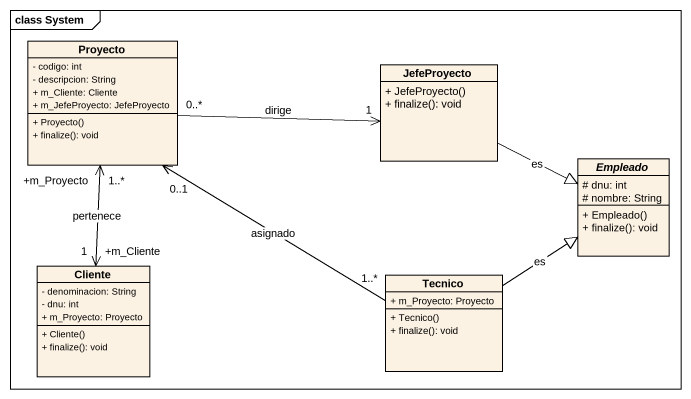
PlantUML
@startuml
mainframe class System
hide circle
hide empty members
skinparam classAttributeIconSize 0
class Proyecto {
  - codigo: int
  - descripcion: String
  + m_Cliente: Cliente
  + m_JefeProyecto: JefeProyecto
  + Proyecto()
  + finalize(): void
}
class JefeProyecto {
  + JefeProyecto()
  + finalize(): void
}
abstract class Empleado {
  # dnu: int
  # nombre: String
  + Empleado()
  + finalize(): void
}
class Cliente {
  - denominacion: String
  - dnu: int
  + m_Proyecto: Proyecto
  + Cliente()
  + finalize(): void
}
class Tecnico {
  + m_Proyecto: Proyecto
  + Tecnico()
  + finalize(): void
}
Proyecto "+m_Proyecto\n1..*" <--> "+m_Cliente\n1" Cliente : pertenece
JefeProyecto "1" <-left- "0..*" Proyecto : dirige
JefeProyecto -right-|> Empleado : es
Tecnico "1..*" -up-> "0..1" Proyecto : asignado
Tecnico -up-|> Empleado : es
@enduml
